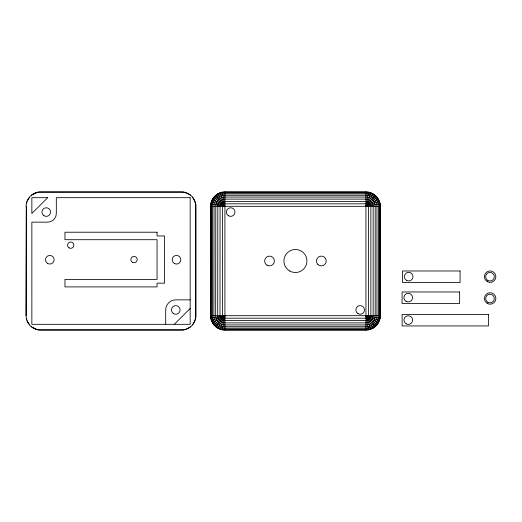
<?xml version="1.0" encoding="UTF-8"?>
<svg xmlns="http://www.w3.org/2000/svg" width="522" height="522" viewBox="0 0 522 522"><rect width="100%" height="100%" fill="white"/><g stroke="black" fill="none" stroke-linecap="round" stroke-linejoin="round"><path stroke-width="0.78" d="M26.1 206.314C25.969 198.621 32.795 191.789 40.494 191.926L181.525 191.926C189.218 191.789 196.044 198.621 195.913 206.314L195.913 315.686C196.044 323.379 189.218 330.211 181.525 330.074L40.494 330.074C32.795 330.211 25.969 323.379 26.1 315.686L26.322 206.314L26.1 315.686M195.698 203.815L195.698 318.185M210.516 206.314C210.386 198.621 217.217 191.789 224.91 191.926L365.942 191.926C373.635 191.789 380.466 198.621 380.329 206.314L380.329 315.686C380.466 323.379 373.635 330.211 365.942 330.074L224.91 330.074C217.217 330.211 210.386 323.379 210.516 315.686L210.516 206.314L380.329 206.314M37.995 329.858L184.025 329.858M184.025 192.142L37.995 192.142M222.411 329.858L224.91 315.686L210.738 318.185M368.441 192.142L365.942 206.314L380.114 203.815M26.85 202.66L26.322 203.815M195 319.934L195.319 318.746M35.568 329.206L35.868 328.39M219.99 329.206L224.91 315.686L211.384 320.606M370.861 192.794L365.942 206.314L379.461 201.394M29.637 197.205L26.968 201.394M194.843 320.534L192.546 324.938M33.297 328.149L33.728 327.398M217.713 328.149L224.91 315.686L212.447 322.883M373.139 193.851L365.942 206.314L378.404 199.117M31.242 326.707L35.646 329.004M190.771 195.293L186.367 192.996M215.658 326.707L224.91 315.686L213.883 324.938M375.194 195.293L365.942 206.314L376.962 197.062M174.328 324.319L190.158 308.489M192.546 197.062L194.843 201.466M28.025 322.883L26.968 320.606M35.646 192.996L31.242 195.293M186.367 329.004L190.771 326.707M36.24 192.84L37.434 192.52M184.579 329.48L185.773 329.16M26.322 318.185L26.85 319.34M190.158 299.856L175.764 299.856A10.075 10.075 0 0 0 165.689 309.931L165.689 324.319M210.516 315.686L380.329 315.686M210.738 203.815L224.91 206.314L222.411 192.142M380.114 318.185L365.942 315.686L368.441 329.858M184.579 192.52L185.773 192.84M36.24 329.16L37.434 329.48M211.384 201.394L224.91 206.314L219.99 192.794M379.461 320.606L365.942 315.686L370.861 329.206M212.447 199.117L224.91 206.314L217.713 193.851M378.404 322.883L365.942 315.686L373.139 328.149M376.962 324.938L365.942 315.686L375.194 326.707M213.883 197.062L224.91 206.314L215.658 195.293M28.221 322.772L29.637 324.795M33.297 193.851L33.728 194.602M35.568 192.794L35.868 193.61M195 202.066L195.319 203.254M365.942 191.926L365.942 330.074M224.91 191.926L224.91 330.074M210.953 203.854L210.738 315.686C210.607 323.262 217.335 329.989 224.91 329.858L365.942 329.858C373.517 329.989 380.244 323.262 380.114 315.686L380.114 206.314C380.244 198.738 373.517 192.011 365.942 192.142L224.91 192.142C218.222 192.076 212.049 197.257 210.953 203.854M211.593 203.965L211.384 315.686C211.26 322.916 217.681 329.336 224.91 329.206L365.942 329.206C373.171 329.336 379.592 322.916 379.461 315.686L379.461 206.314C379.592 199.084 373.171 192.664 365.942 192.794L224.91 192.794C218.529 192.729 212.637 197.668 211.593 203.965M212.637 204.148L212.447 315.686C212.33 322.348 218.248 328.266 224.91 328.149L365.942 328.149C372.604 328.266 378.522 322.348 378.404 315.686L378.404 206.314C378.522 199.652 372.604 193.734 365.942 193.851L224.91 193.851C219.025 193.792 213.596 198.347 212.637 204.148M214.053 204.402L213.883 315.686C213.785 321.578 219.018 326.811 224.91 326.707L365.942 326.707C371.834 326.811 377.067 321.578 376.962 315.686L376.962 206.314C377.067 200.422 371.834 195.189 365.942 195.293L224.91 195.293C219.71 195.235 214.901 199.267 214.053 204.402M215.801 204.709L215.658 315.686C215.573 320.632 219.964 325.023 224.91 324.938L365.942 324.938C370.888 325.023 375.279 320.632 375.194 315.686L375.194 206.314C375.279 201.368 370.888 196.977 365.942 197.062L224.91 197.062C220.545 197.022 216.513 200.402 215.801 204.709M217.824 205.068L217.713 315.686C217.648 319.536 221.06 322.948 224.91 322.883L365.942 322.883C369.791 322.948 373.204 319.536 373.139 315.686L373.139 206.314C373.204 202.464 369.791 199.052 365.942 199.117L224.91 199.117C221.511 199.084 218.379 201.714 217.824 205.068M220.062 205.459L219.99 315.686C219.945 318.316 222.281 320.652 224.91 320.606L365.942 320.606C368.571 320.652 370.907 318.316 370.861 315.686L370.861 206.314C370.907 203.684 368.571 201.348 365.942 201.394L224.91 201.394L221.746 202.543L220.062 205.459M222.45 205.883L222.411 315.686L223.305 317.598L224.91 318.185L365.942 318.185L367.853 317.291L368.441 315.686L368.441 206.314L367.547 204.402L365.942 203.815L224.91 203.815L223.305 204.402L222.45 205.883M47.685 197.681L31.855 213.511L31.855 197.681L47.685 197.681M190.158 197.681L56.324 197.681L56.324 213.511A8.633 8.633 0 0 1 47.685 222.144L31.855 222.144L31.855 324.319L190.158 324.319L190.158 197.681M157.057 232.218L64.956 232.218L64.956 239.702L157.057 239.702L157.057 279.42L64.956 279.42L64.956 286.904L157.057 286.904L157.057 283.159L164.593 283.159L164.593 235.957L157.057 235.957L157.057 232.218M460.078 270.983L402.514 270.983L402.514 282.493L460.078 282.493L460.078 270.983M459.641 291.968L402.077 291.968L402.077 303.484L459.641 303.484L459.641 291.968M488.475 314.427L402.129 314.427L402.129 325.943L488.475 325.943L488.475 314.427M289.671 270.97A11.51 11.51 0 0 0 306.936 261A11.51 11.51 0 0 0 289.671 251.03A11.51 11.51 0 0 0 289.671 270.97M317.872 264.458A4.894 4.894 0 0 0 326.054 262.266A4.894 4.894 0 0 0 320.064 256.276A4.894 4.894 0 0 0 317.872 264.458M267.075 265.235A4.894 4.894 0 0 0 274.415 261A4.894 4.894 0 0 0 267.075 256.765A4.894 4.894 0 0 0 267.075 265.235M228.388 215.736A4.32 4.32 0 0 0 234.978 212.213A4.32 4.32 0 0 0 228.629 208.265A4.32 4.32 0 0 0 228.388 215.736M357.896 313.591A4.32 4.32 0 0 0 364.5 310.081A4.32 4.32 0 0 0 358.157 306.114A4.32 4.32 0 0 0 357.896 313.591M43.9 215.697A4.32 4.32 0 0 0 50.562 212.291A4.32 4.32 0 0 0 44.285 208.226A4.32 4.32 0 0 0 43.9 215.697M173.611 313.67A4.32 4.32 0 0 0 180.083 309.931A4.32 4.32 0 0 0 173.611 306.192A4.32 4.32 0 0 0 173.611 313.67M69.126 247.911A3.165 3.165 0 0 0 73.876 245.17A3.165 3.165 0 0 0 69.126 242.43A3.165 3.165 0 0 0 69.126 247.911M132.451 262.305A3.165 3.165 0 0 0 137.201 259.558A3.165 3.165 0 0 0 132.451 256.817A3.165 3.165 0 0 0 132.451 262.305M174.335 263.479A4.32 4.32 0 0 0 180.814 259.741A4.32 4.32 0 0 0 174.335 256.002A4.32 4.32 0 0 0 174.335 263.479M47.652 263.479A4.32 4.32 0 0 0 54.131 259.741A4.32 4.32 0 0 0 47.652 256.002A4.32 4.32 0 0 0 47.652 263.479M487.254 281.652A5.755 5.755 0 0 0 495.887 276.667A5.755 5.755 0 0 0 487.254 271.681A5.755 5.755 0 0 0 487.254 281.652M487.829 280.464A4.32 4.32 0 0 0 494.301 276.725A4.32 4.32 0 0 0 487.829 272.986A4.32 4.32 0 0 0 487.829 280.464M487.267 303.452A5.755 5.755 0 0 0 495.9 298.46A5.755 5.755 0 0 0 487.267 293.475A5.755 5.755 0 0 0 487.267 303.452M487.835 302.258A4.32 4.32 0 0 0 494.314 298.519A4.32 4.32 0 0 0 487.835 294.78A4.32 4.32 0 0 0 487.835 302.258M406.136 323.816A4.32 4.32 0 0 0 412.608 320.077A4.32 4.32 0 0 0 406.136 316.339A4.32 4.32 0 0 0 406.136 323.816M406.083 301.357A4.32 4.32 0 0 0 412.556 297.618A4.32 4.32 0 0 0 406.083 293.879A4.32 4.32 0 0 0 406.083 301.357M406.521 280.373A4.32 4.32 0 0 0 413 276.634A4.32 4.32 0 0 0 406.521 272.895A4.32 4.32 0 0 0 406.521 280.373"/></g></svg>
